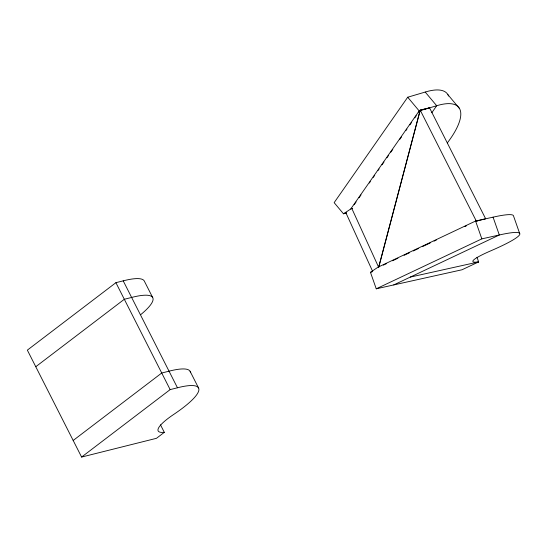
<?xml version="1.0" encoding="UTF-8"?>
<svg xmlns="http://www.w3.org/2000/svg" width="547" height="547" viewBox="0 0 547 547"><rect width="100%" height="100%" fill="white"/><g stroke="black" fill="none" stroke-linecap="round" stroke-linejoin="round"><path stroke-width="0.82" d="M429.552 107.855L420.233 110.193L476.341 221.138L485.661 218.8L429.552 107.855L420.158 110.145L378.647 267.264L351.714 208.236M378.722 267.312L420.233 110.193M448.567 96.019A70.166 24.075 -39.9 0 0 425.224 92.053L407.713 97.222L334.149 202.65L343.489 213.809L346.682 212.865M343.489 213.809L350.736 209.002L419.173 110.918L436.684 105.749A70.166 24.075 -39.9 0 1 447.33 142.917M354.162 204.728L356.118 201.925M359.051 197.727L361.006 194.923M369.314 183.013L370.292 181.611M373.225 177.406L374.695 175.307M378.114 170.397L379.092 168.996M382.025 164.797L383.98 161.994M386.914 157.789L388.384 155.69M390.825 152.182L392.78 149.379M399.625 139.574L401.58 136.771M405.977 130.466L406.954 129.065M409.888 124.86L411.358 122.76M414.776 117.851L416.246 115.752M418.687 112.251L420.158 110.145M431.815 112.737L436.684 105.749L425.224 92.053M152.709 297.602L144.285 281.008A70.166 14.352 -26.9 0 0 123.212 280.85L115.902 282.683L27.35 350.135L81.599 457.06L156.476 438.311L164.305 432.342L160.483 424.8M35.767 366.729L124.319 299.277L131.636 297.445A70.166 14.352 -26.9 0 1 140.914 314.484M73.175 440.465L161.727 373.013L169.044 371.181A70.166 14.352 -26.9 0 1 190.486 372.739M81.599 457.06L170.151 389.608L177.46 387.782L123.212 280.85M477.005 257.261L478.639 261.91L462.037 269.767L376.247 288.809L370.456 272.31L377.956 267.209L475.582 221.036L493.059 217.159A70.166 7.849 -19.3 0 1 513.394 215.586L519.65 233.412M383.331 265.131L386.408 263.675M392.555 260.769L397.936 258.225M404.089 255.312L409.471 252.769M413.313 250.95L418.694 248.406M422.537 246.588L430.222 242.95M434.065 241.138L436.369 240.044M464.813 226.595L466.352 225.863M376.247 288.809L481.839 238.868L499.315 234.984L493.059 217.159M393.724 284.925L499.315 234.984A70.166 7.849 -19.3 0 1 490.857 250.793A43.582 4.875 -19.3 0 0 475.794 262.184L478.639 261.91L410.325 277.076M350.736 209.002L352.671 208.428M344.008 213.46L345.95 212.892L372.692 271.497M475.658 221.255L477.675 220.803M370.456 272.31L372.008 271.968M164.305 432.342L161.372 432.403A43.582 8.909 -26.9 0 1 173.645 414.476A70.166 14.352 -26.9 0 0 177.46 387.782M447.931 94.699L459.391 108.395M407.713 97.222L419.173 110.918M190.117 371.338L198.534 387.932M115.902 282.683L170.151 389.608M475.582 221.036L481.839 238.868"/></g></svg>
